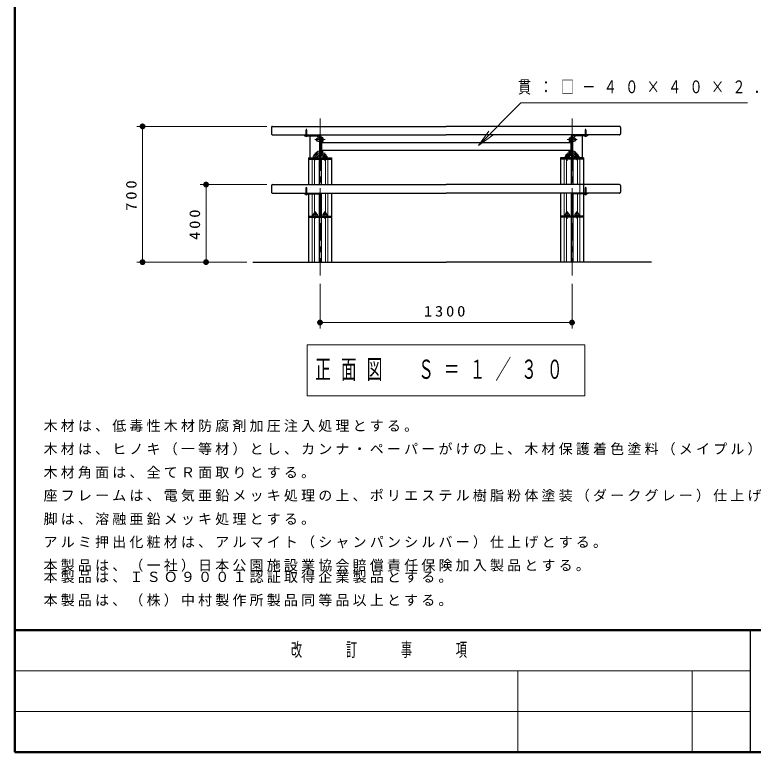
# Model space of a CAD drawing. Units: millimetres on the paper, with parts at other scales. Extents: x -365 to 10, y -38 to 257.
# Drawn here: x -365 to -238, y 0 to 126.8 of the extents above; entities that cross this region are included whole.
import ezdxf

# ---------------------------------------------------------------- set-up
doc = ezdxf.new("R2010")
doc.units = ezdxf.units.MM
doc.linetypes.add('USER1', pattern=[4.5, 2.5, -2])
doc.linetypes.add('USER2', pattern=[6, 3, -1, 1, -1])
doc.layers.add('LY_1', color=7, linetype='Continuous', lineweight=25)
doc.layers.add('LY_2', color=7, linetype='Continuous', lineweight=13)
doc.styles.add('ＭＳ ゴシック', font='')
doc.styles.get('ＭＳ ゴシック').set_extended_font_data('MS Gothic')

# ---------------------------------------------------------------- blocks, each defined once
blk = doc.blocks.new('filled_dot')
at = {"color": 0, "linetype": 'Continuous', "lineweight": -2, "const_width": 1.25}
blk.add_lwpolyline([(-0.625, 0, 1), (0.625, 0, 1)], format="xyb", close=True, dxfattribs=at)

msp = doc.modelspace()

# ---------------------------------------------------------------- linework, layer by layer
at = {"layer": 'LY_1', "linetype": 'USER2', "lineweight": 13}
for p, q in [((-312.501, 108.941), (-312.501, 81.512)), ((-269.167, 108.941), (-269.167, 81.512)), ((-313.367, 105.291), (-311.646, 105.291)), ((-268.302, 105.291), (-270.023, 105.291)), ((-313.367, 102.958), (-311.646, 102.958)), ((-313.334, 102.992), (-313.334, 101.766)), ((-311.667, 102.992), (-311.667, 101.672)), ((-268.302, 102.958), (-270.023, 102.958)), ((-270.001, 102.992), (-270.001, 101.672)), ((-268.334, 102.992), (-268.334, 101.766)), ((-313.334, 92.992), (-313.334, 91.766)), ((-311.667, 92.992), (-311.667, 91.672)), ((-270.001, 92.992), (-270.001, 91.672)), ((-268.334, 92.992), (-268.334, 91.766))]:
    msp.add_line(p, q, dxfattribs=at)
at = {"layer": 'LY_1', "lineweight": 13}
for p, q in [((-321.667, 107.574), (-344.023, 107.574)), ((-343.023, 84.241), (-343.023, 107.574)), ((-285.262, 104.295), (-283.495, 106.77)), ((-285.262, 104.295), (-283.141, 106.416)), ((-282.788, 106.063), (-285.262, 104.295)), ((-313.834, 101.941), (-313.834, 97.574)), ((-313.424, 101.941), (-313.424, 97.574)), ((-311.578, 101.941), (-311.578, 97.574)), ((-311.167, 101.941), (-311.167, 97.574)), ((-270.501, 101.941), (-270.501, 97.574)), ((-270.09, 101.941), (-270.09, 97.574)), ((-268.244, 101.941), (-268.244, 97.574)), ((-267.834, 101.941), (-267.834, 84.241)), ((-267.834, 101.941), (-267.834, 97.574)), ((-321.667, 97.574), (-333.103, 97.574)), ((-332.103, 84.241), (-332.103, 97.574)), ((-313.834, 95.958), (-313.834, 92.141)), ((-313.424, 95.958), (-313.424, 92.743)), ((-311.578, 96.108), (-311.578, 92.743)), ((-311.167, 96.108), (-311.167, 92.141)), ((-270.501, 96.108), (-270.501, 92.141)), ((-270.09, 96.108), (-270.09, 92.743)), ((-268.244, 95.958), (-268.244, 92.743)), ((-267.834, 95.958), (-267.834, 92.141)), ((-313.834, 91.941), (-313.834, 84.241)), ((-313.424, 91.941), (-313.424, 84.241)), ((-311.578, 91.941), (-311.578, 84.241)), ((-311.167, 91.941), (-311.167, 84.241)), ((-270.501, 91.941), (-270.501, 84.241)), ((-270.09, 91.941), (-270.09, 84.241)), ((-268.244, 91.941), (-268.244, 84.241)), ((-267.834, 91.941), (-267.834, 84.241)), ((-333.103, 84.241), (-344.023, 84.241)), ((-325.062, 84.241), (-333.103, 84.241)), ((-312.501, 80.512), (-312.501, 72.86)), ((-269.167, 80.512), (-269.167, 72.86)), ((-269.167, 73.86), (-312.501, 73.86)), ((-314.734, 70.037), (-314.734, 61.237)), ((-266.934, 70.037), (-314.734, 70.037)), ((-266.934, 61.237), (-266.934, 70.037)), ((-314.734, 61.237), (-266.934, 61.237))]:
    msp.add_line(p, q, dxfattribs=at)
at = {"layer": 'LY_1'}
for p, q in [((-320.834, 107.408), (-320.834, 106.274)), ((-320.667, 107.574), (-290.834, 107.574)), ((-261.001, 107.574), (-290.834, 107.574)), ((-260.834, 107.408), (-260.834, 106.274)), ((-320.667, 106.108), (-290.834, 106.108)), ((-315.167, 106.108), (-315.167, 105.958)), ((-315.167, 105.958), (-312.576, 105.958)), ((-314.242, 105.957), (-314.242, 102.141)), ((-313.076, 105.957), (-312.576, 105.457)), ((-312.576, 105.958), (-312.576, 102.141)), ((-312.426, 105.958), (-312.426, 102.141)), ((-312.426, 105.791), (-312.276, 105.791)), ((-312.276, 105.791), (-312.276, 102.458)), ((-312.242, 105.641), (-312.276, 105.641)), ((-312.242, 105.641), (-312.242, 104.941)), ((-312.009, 105.624), (-312.242, 105.624)), ((-312.009, 105.624), (-312.009, 104.958)), ((-261.001, 106.108), (-290.834, 106.108)), ((-269.659, 105.624), (-269.426, 105.624)), ((-269.659, 105.624), (-269.659, 104.958)), ((-269.426, 105.641), (-269.393, 105.641)), ((-269.426, 105.641), (-269.426, 104.941)), ((-269.393, 105.791), (-269.393, 102.458)), ((-269.243, 105.791), (-269.393, 105.791)), ((-269.242, 105.958), (-269.242, 102.141)), ((-268.593, 105.957), (-269.093, 105.457)), ((-266.501, 105.958), (-269.092, 105.958)), ((-269.092, 105.958), (-269.092, 102.141)), ((-267.426, 105.957), (-267.426, 102.141)), ((-266.501, 106.108), (-266.501, 105.958)), ((-312.242, 104.941), (-312.276, 104.941)), ((-312.276, 104.791), (-269.393, 104.791)), ((-312.009, 104.958), (-312.242, 104.958)), ((-269.659, 104.958), (-269.426, 104.958)), ((-269.426, 104.941), (-269.393, 104.941)), ((-312.276, 103.458), (-269.393, 103.458)), ((-312.242, 103.308), (-312.276, 103.308)), ((-312.242, 102.608), (-312.242, 103.308)), ((-312.009, 103.291), (-312.242, 103.291)), ((-312.009, 102.624), (-312.009, 103.291)), ((-269.659, 102.624), (-269.659, 103.291)), ((-269.659, 103.291), (-269.426, 103.291)), ((-269.426, 102.608), (-269.426, 103.308)), ((-269.426, 103.308), (-269.393, 103.308)), ((-314.501, 102.141), (-314.501, 97.574)), ((-314.501, 102.141), (-310.501, 102.141)), ((-314.501, 101.941), (-310.501, 101.941)), ((-312.576, 102.641), (-313.076, 102.141)), ((-312.667, 101.941), (-312.667, 97.574)), ((-312.426, 102.458), (-312.276, 102.458)), ((-312.334, 101.941), (-312.334, 97.574)), ((-312.242, 102.608), (-312.276, 102.608)), ((-312.009, 102.624), (-312.242, 102.624)), ((-312.017, 102.474), (-311.317, 102.474)), ((-312.017, 102.474), (-312.017, 102.141)), ((-312.017, 102.208), (-311.317, 102.208)), ((-311.317, 102.474), (-311.317, 102.141)), ((-310.501, 102.141), (-310.501, 97.574)), ((-271.167, 102.141), (-271.167, 97.574)), ((-267.167, 102.141), (-271.167, 102.141)), ((-267.167, 101.941), (-271.167, 101.941)), ((-269.651, 102.474), (-270.351, 102.474)), ((-270.351, 102.474), (-270.351, 102.141)), ((-269.651, 102.208), (-270.351, 102.208)), ((-269.659, 102.624), (-269.426, 102.624)), ((-269.651, 102.474), (-269.651, 102.141)), ((-269.426, 102.608), (-269.393, 102.608)), ((-269.243, 102.458), (-269.393, 102.458)), ((-269.334, 101.941), (-269.334, 97.574)), ((-269.093, 102.641), (-268.593, 102.141)), ((-269.001, 101.941), (-269.001, 97.574)), ((-268.684, 102.474), (-268.684, 102.141)), ((-267.984, 102.474), (-268.684, 102.474)), ((-267.984, 102.208), (-268.684, 102.208)), ((-267.984, 102.474), (-267.984, 102.141)), ((-267.167, 102.141), (-267.167, 84.241)), ((-267.167, 102.141), (-267.167, 97.574)), ((-320.834, 97.408), (-320.834, 96.274)), ((-320.667, 97.574), (-290.834, 97.574)), ((-261.001, 97.574), (-290.834, 97.574)), ((-260.834, 97.408), (-260.834, 96.274)), ((-320.667, 96.108), (-290.834, 96.108)), ((-315.167, 96.108), (-315.167, 95.958)), ((-315.167, 95.958), (-312.576, 95.958)), ((-314.501, 95.958), (-314.501, 84.241)), ((-312.667, 95.958), (-312.667, 92.141)), ((-312.576, 95.958), (-312.576, 92.141)), ((-312.426, 95.958), (-312.426, 92.141)), ((-312.334, 96.108), (-312.334, 92.141)), ((-310.501, 96.108), (-310.501, 84.241)), ((-261.001, 96.108), (-290.834, 96.108)), ((-271.167, 96.108), (-271.167, 84.241)), ((-269.334, 96.108), (-269.334, 92.141)), ((-269.242, 95.958), (-269.242, 92.141)), ((-266.501, 95.958), (-269.092, 95.958)), ((-269.092, 95.958), (-269.092, 92.141)), ((-269.001, 95.958), (-269.001, 92.141)), ((-267.167, 95.958), (-267.167, 84.241)), ((-266.501, 96.108), (-266.501, 95.958)), ((-314.501, 92.141), (-310.501, 92.141)), ((-314.501, 91.941), (-310.501, 91.941)), ((-313.684, 92.474), (-313.684, 92.141)), ((-313.684, 92.474), (-312.984, 92.474)), ((-313.684, 92.208), (-312.984, 92.208)), ((-312.984, 92.474), (-312.984, 92.141)), ((-312.667, 91.941), (-312.667, 84.241)), ((-312.334, 91.941), (-312.334, 84.241)), ((-312.017, 92.474), (-311.317, 92.474)), ((-312.017, 92.474), (-312.017, 92.141)), ((-312.017, 92.208), (-311.317, 92.208)), ((-311.317, 92.474), (-311.317, 92.141)), ((-267.167, 92.141), (-271.167, 92.141)), ((-267.167, 91.941), (-271.167, 91.941)), ((-269.651, 92.474), (-270.351, 92.474)), ((-270.351, 92.474), (-270.351, 92.141)), ((-269.651, 92.208), (-270.351, 92.208)), ((-269.651, 92.474), (-269.651, 92.141)), ((-269.334, 91.941), (-269.334, 84.241)), ((-269.001, 91.941), (-269.001, 84.241)), ((-268.684, 92.474), (-268.684, 92.141)), ((-267.984, 92.474), (-268.684, 92.474)), ((-267.984, 92.208), (-268.684, 92.208)), ((-267.984, 92.474), (-267.984, 92.141)), ((-324.062, 84.241), (-290.834, 84.241)), ((-255.476, 84.241), (-290.834, 84.241))]:
    msp.add_line(p, q, dxfattribs=at)
at = {"layer": 'LY_1', "linetype": 'USER1', "lineweight": 13}
for p, q in [((-314.834, 107.124), (-314.917, 106.948)), ((-314.917, 106.948), (-314.917, 105.958)), ((-314.834, 107.124), (-314.751, 106.948)), ((-314.751, 106.948), (-314.751, 105.958)), ((-266.834, 107.124), (-266.917, 106.948)), ((-266.917, 106.948), (-266.917, 105.958)), ((-266.834, 107.124), (-266.751, 106.948)), ((-266.751, 106.948), (-266.751, 105.958)), ((-312.876, 105.624), (-312.609, 105.624)), ((-312.876, 105.624), (-312.876, 104.958)), ((-312.609, 105.641), (-312.576, 105.641)), ((-312.609, 105.641), (-312.609, 104.941)), ((-269.059, 105.641), (-269.093, 105.641)), ((-269.059, 105.641), (-269.059, 104.941)), ((-268.793, 105.624), (-269.059, 105.624)), ((-268.793, 105.624), (-268.793, 104.958)), ((-312.876, 104.958), (-312.609, 104.958)), ((-312.609, 104.941), (-312.576, 104.941)), ((-269.059, 104.941), (-269.093, 104.941)), ((-268.793, 104.958), (-269.059, 104.958)), ((-312.876, 103.291), (-312.609, 103.291)), ((-312.876, 102.624), (-312.876, 103.291)), ((-312.609, 103.308), (-312.576, 103.308)), ((-312.609, 102.608), (-312.609, 103.308)), ((-269.059, 103.308), (-269.093, 103.308)), ((-269.059, 102.608), (-269.059, 103.308)), ((-268.793, 103.291), (-269.059, 103.291)), ((-268.793, 102.624), (-268.793, 103.291)), ((-313.684, 102.474), (-313.684, 102.141)), ((-313.684, 102.474), (-312.984, 102.474)), ((-313.684, 102.208), (-312.984, 102.208)), ((-312.984, 102.474), (-312.984, 102.141)), ((-312.876, 102.624), (-312.609, 102.624)), ((-312.609, 102.608), (-312.576, 102.608)), ((-269.059, 102.608), (-269.093, 102.608)), ((-268.793, 102.624), (-269.059, 102.624)), ((-314.834, 97.124), (-314.917, 96.948)), ((-314.917, 96.948), (-314.917, 95.958)), ((-314.834, 97.124), (-314.751, 96.948)), ((-314.751, 96.948), (-314.751, 95.958)), ((-266.834, 97.124), (-266.917, 96.948)), ((-266.917, 96.948), (-266.917, 95.958)), ((-266.834, 97.124), (-266.751, 96.948)), ((-266.751, 96.948), (-266.751, 95.958))]:
    msp.add_line(p, q, dxfattribs=at)
at = {"layer": 'LY_1', "lineweight": 13}
msp.add_lwpolyline([(-285.262, 104.295), (-277.958, 111.6), (-238.958, 111.6)], dxfattribs=at)
at = {"layer": 'LY_1'}
for centre, radius, start, end in [((-320.667, 107.408), 0.167, 90, 180), ((-261.001, 107.408), 0.167, 360, 90), ((-320.667, 106.274), 0.167, 179.99999, 270), ((-314.834, 106.065), 0.229, 208.07248, 331.92752), ((-312.576, 105.958), 0.15, 0, 90), ((-269.092, 105.958), 0.15, 90, 180), ((-266.834, 106.065), 0.229, 208.07248, 331.92752), ((-261.001, 106.274), 0.167, 270, 0.00001), ((-311.667, 102.474), 0.283, 0, 180), ((-270.001, 102.474), 0.283, 360, 180), ((-268.334, 102.474), 0.283, 360, 180), ((-320.667, 97.408), 0.167, 90, 180), ((-261.001, 97.408), 0.167, 360, 90), ((-320.667, 96.274), 0.167, 179.99999, 270), ((-314.834, 96.065), 0.229, 208.07248, 331.92752), ((-312.576, 95.958), 0.15, 0, 90), ((-269.092, 95.958), 0.15, 90, 180), ((-266.834, 96.065), 0.229, 208.07248, 331.92752), ((-261.001, 96.274), 0.167, 270, 0.00001), ((-313.334, 92.474), 0.283, 0, 180), ((-311.667, 92.474), 0.283, 0, 180), ((-270.001, 92.474), 0.283, 360, 180), ((-268.334, 92.474), 0.283, 360, 180)]:
    msp.add_arc(centre, radius, start, end, dxfattribs=at)
at = {"layer": 'LY_1', "linetype": 'USER1', "lineweight": 13}
for centre, start, end in [((-312.876, 105.291), 89.99999, 270), ((-268.793, 105.291), 270, 90), ((-312.876, 102.958), 89.99999, 270), ((-268.793, 102.958), 270, 90), ((-313.334, 102.474), 0, 180)]:
    msp.add_arc(centre, 0.283, start, end, dxfattribs=at)
at = {"layer": 'LY_2', "lineweight": 50}
for p, q in [((-365, 257), (-365, 0)), ((-365, 21), (0, 21)), ((-365, 0), (0, 0))]:
    msp.add_line(p, q, dxfattribs=at)
at = {"layer": 'LY_2', "color": 211, "lineweight": 25}
msp.add_line((-238.5, 21), (-238.5, 0), dxfattribs=at)
at = {"layer": 'LY_2'}
for p, q in [((-365, 14), (-238.5, 14)), ((-278.5, 14), (-278.5, 0)), ((-248.5, 14), (-248.5, 0)), ((-365, 7), (-238.5, 7))]:
    msp.add_line(p, q, dxfattribs=at)

# ---------------------------------------------------------------- block references
at = {"layer": 'LY_1', "lineweight": 13, "xscale": 0.4, "yscale": 0.4}
for p, rotation in [((-343.023, 107.574), 270), ((-332.103, 97.574), 270), ((-343.023, 84.241), 90), ((-332.103, 84.241), 90), ((-269.167, 73.86), 180)]:
    msp.add_blockref('filled_dot', p, dxfattribs=dict(at, rotation=rotation))
msp.add_blockref('filled_dot', (-312.501, 73.86), dxfattribs=at)

# ---------------------------------------------------------------- texts
at = {"layer": 'LY_1', "style": 'ＭＳ ゴシック'}
for s, insert, char_height, attachment_point in [('\\T1.64;\\W0.75;貫：□－４０×４０×２．３', (-278.458, 114.25), 2.199, 4), ('\\T1.33;\\W1.15;1300', (-290.834, 74.86), 1.833, 8), ('\\T1.64;\\W0.6;正面図\u3000Ｓ＝１／３０', (-313.334, 65.637), 3.299, 4), ('\\T1.23;木材は、低毒性木材防腐剤加圧注入処理とする。', (-360.045, 55.026), 1.76, 7), ('\\T1.23;木材は、ヒノキ（一等材）とし、カンナ・ペーパーがけの上、木材保護着色塗料（メイプル）塗装仕上げとする。', (-360.045, 51.026), 1.76, 7), ('\\T1.23;木材角面は、全てＲ面取りとする。', (-360.045, 47.026), 1.76, 7), ('\\T1.23;座フレームは、電気亜鉛メッキ処理の上、ポリエステル樹脂粉体塗装（ダークグレー）仕上げとする。', (-360.045, 43.026), 1.76, 7), ('\\T1.23;脚は、溶融亜鉛メッキ処理とする。', (-360.045, 39.026), 1.76, 7), ('\\T1.23;アルミ押出化粧材は、アルマイト（シャンパンシルバー）仕上げとする。', (-360.045, 35.026), 1.76, 7), ('\\T1.23;本製品は、（一社）日本公園施設業協会賠償責任保険加入製品とする。', (-360.045, 31.026), 1.76, 7), ('\\T1.23;本製品は、ＩＳＯ９００１認証取得企業製品とする。', (-360.045, 31.026), 1.76, 1), ('\\T1.23;本製品は、（株）中村製作所製品同等品以上とする。', (-360.045, 27.026), 1.76, 1)]:
    msp.add_mtext(s, dxfattribs=dict(at, insert=insert, char_height=char_height, attachment_point=attachment_point))
at = {"layer": 'LY_1', "char_height": 1.833, "attachment_point": 8, "rotation": 90, "style": 'ＭＳ ゴシック'}
for s, insert in [('\\T1.33;\\W1.15;700', (-344.023, 95.908)), ('\\T1.33;\\W1.15;400', (-333.103, 90.908))]:
    msp.add_mtext(s, dxfattribs=dict(at, insert=insert))
at = {"layer": 'LY_2', "color": 4, "insert": (-301.75, 17.5), "char_height": 2.346, "attachment_point": 5, "style": 'ＭＳ ゴシック'}
msp.add_mtext('\\T1.64;\\W0.6;改\u3000\u3000訂\u3000\u3000事\u3000\u3000項', dxfattribs=at)

doc.saveas('drawing.dxf')
